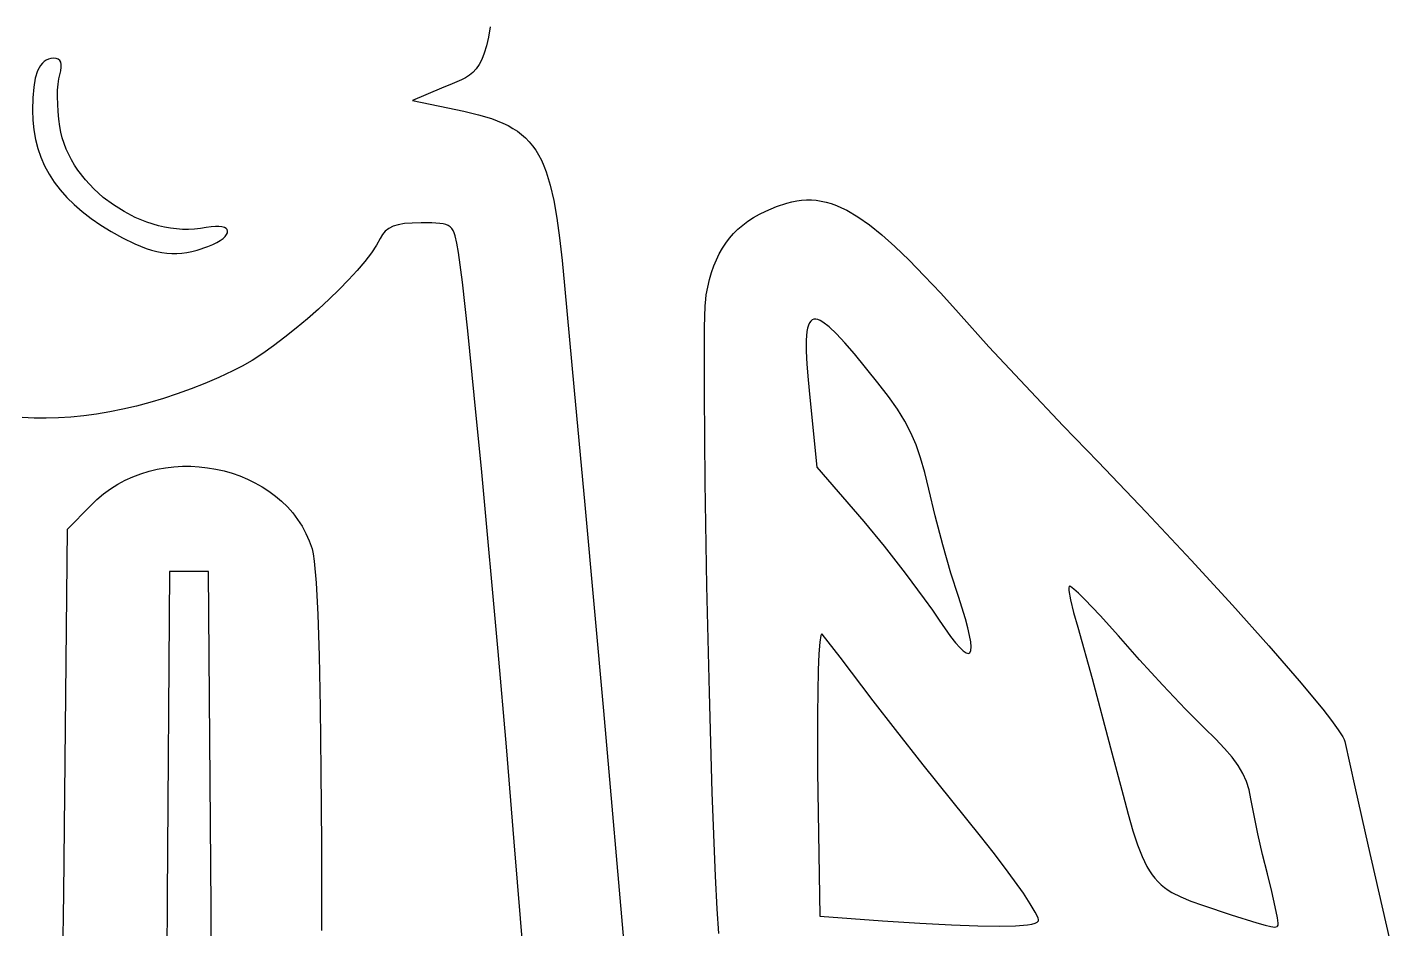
# Model space of a CAD drawing. Extents: x 45 to 4224, y -5292 to 395.
# Drawn here: x 3494 to 4185, y -1970 to -1514 of the extents above; entities that cross this region are included whole.
import ezdxf

# ---------------------------------------------------------------- set-up
doc = ezdxf.new("R2010")
doc.units = 0

msp = doc.modelspace()

# ---------------------------------------------------------------- linework, layer by layer
at = {"layer": 'Layer 1'}
for p, q in [((3728.168406, -1513.520644), (3727.26903, -1518.704613)), ((3727.26903, -1518.704613), (3726.262611, -1523.136159)), ((3725.142537, -1526.889258), (3723.902193, -1530.037889)), ((3726.262611, -1523.136159), (3725.142537, -1526.889258)), ((3499.647626, -1534.356982), (3498.936044, -1535.871131)), ((3500.442924, -1533.050377), (3499.647626, -1534.356982)), ((3501.321938, -1531.949574), (3500.442924, -1533.050377)), ((3502.284668, -1531.052827), (3501.321938, -1531.949574)), ((3503.331114, -1530.358394), (3502.284668, -1531.052827)), ((3504.461276, -1529.864529), (3503.331114, -1530.358394)), ((3505.675155, -1529.569489), (3504.461276, -1529.864529)), ((3506.97275, -1529.47153), (3505.675155, -1529.569489)), ((3508.313753, -1529.585477), (3506.97275, -1529.47153)), ((3509.366402, -1529.936618), (3508.313753, -1529.585477)), ((3510.139999, -1530.538906), (3509.366402, -1529.936618)), ((3510.643844, -1531.406295), (3510.139999, -1530.538906)), ((3510.629891, -1535.738586), (3510.879488, -1533.992182)), ((3510.88724, -1532.552736), (3510.643844, -1531.406295)), ((3510.879488, -1533.992182), (3510.88724, -1532.552736)), ((3721.034248, -1534.817661), (3719.39342, -1536.596757)), ((3722.534968, -1532.656031), (3721.034248, -1534.817661)), ((3723.902193, -1530.037889), (3722.534968, -1532.656031)), ((3497.764027, -1539.529041), (3496.926873, -1544.03806)), ((3498.936044, -1535.871131), (3497.764027, -1539.529041)), ((3509.254781, -1542.512581), (3509.626852, -1539.891817)), ((3509.626852, -1539.891817), (3510.14775, -1537.8059)), ((3510.14775, -1537.8059), (3510.629891, -1535.738586)), ((3713.56416, -1540.378624), (3708.856211, -1542.343465)), ((3715.664989, -1539.30326), (3713.56416, -1540.378624)), ((3717.605871, -1538.067297), (3715.664989, -1539.30326)), ((3719.39342, -1536.596757), (3717.605871, -1538.067297)), ((3496.926873, -1544.03806), (3496.424581, -1549.412138)), ((3508.957125, -1548.967983), (3509.031539, -1545.570525)), ((3509.254781, -1556.390768), (3508.957125, -1548.967983)), ((3509.031539, -1545.570525), (3509.254781, -1542.512581)), ((3703.42912, -1544.553645), (3688.74472, -1550.903645)), ((3708.856211, -1542.343465), (3703.42912, -1544.553645)), ((3496.424581, -1549.412138), (3496.25715, -1555.66523)), ((3496.25715, -1555.66523), (3496.42526, -1560.786809)), ((3688.74472, -1550.903645), (3706.60412, -1554.475525)), ((3706.60412, -1554.475525), (3714.850617, -1556.202356)), ((3496.42526, -1560.786809), (3496.932303, -1565.73747)), ((3509.626852, -1560.220762), (3509.254781, -1556.390768)), ((3510.14775, -1563.9996), (3509.626852, -1560.220762)), ((3714.850617, -1556.202356), (3722.216354, -1558.021041)), ((3722.216354, -1558.021041), (3728.760047, -1560.023436)), ((3728.760047, -1560.023436), (3734.540414, -1562.301394)), ((3734.540414, -1562.301394), (3737.162699, -1563.572415)), ((3496.932303, -1565.73747), (3497.782347, -1570.523027)), ((3510.69068, -1566.923002), (3510.14775, -1563.9996)), ((3511.421606, -1569.81116), (3510.69068, -1566.923002)), ((3737.162699, -1563.572415), (3739.616172, -1564.946772)), ((3739.616172, -1564.946772), (3741.908172, -1566.435948)), ((3741.908172, -1566.435948), (3744.04604, -1568.051424)), ((3744.04604, -1568.051424), (3746.037113, -1569.804682)), ((3497.782347, -1570.523027), (3498.979464, -1575.149294)), ((3498.979464, -1575.149294), (3500.527722, -1579.622083)), ((3512.333191, -1572.659059), (3511.421606, -1569.81116)), ((3513.418093, -1575.461685), (3512.333191, -1572.659059)), ((3514.668973, -1578.214024), (3513.418093, -1575.461685)), ((3746.037113, -1569.804682), (3747.888733, -1571.707205)), ((3747.888733, -1571.707205), (3749.608239, -1573.770473)), ((3749.608239, -1573.770473), (3751.20297, -1576.00597)), ((3751.20297, -1576.00597), (3752.680267, -1578.425176)), ((3500.527722, -1579.622083), (3502.43119, -1583.947208)), ((3516.078492, -1580.911061), (3514.668973, -1578.214024)), ((3517.63931, -1583.547782), (3516.078492, -1580.911061)), ((3519.344087, -1586.119173), (3517.63931, -1583.547782)), ((3752.680267, -1578.425176), (3754.047468, -1581.039574)), ((3754.047468, -1581.039574), (3755.311914, -1583.860646)), ((3502.43119, -1583.947208), (3504.693939, -1588.130482)), ((3504.693939, -1588.130482), (3507.320037, -1592.177718)), ((3523.156161, -1591.045909), (3519.344087, -1586.119173)), ((3755.311914, -1583.860646), (3756.480944, -1586.899873)), ((3756.480944, -1586.899873), (3758.562116, -1593.678721)), ((3507.320037, -1592.177718), (3510.313555, -1596.094729)), ((3510.313555, -1596.094729), (3513.678561, -1599.887329)), ((3527.455995, -1595.651153), (3523.156161, -1591.045909)), ((3532.184872, -1599.894793), (3527.455995, -1595.651153)), ((3758.562116, -1593.678721), (3760.349701, -1601.467973)), ((3513.678561, -1599.887329), (3517.419125, -1603.56133)), ((3517.419125, -1603.56133), (3521.539317, -1607.122547)), ((3537.284075, -1603.736713), (3532.184872, -1599.894793)), ((3542.694887, -1607.136799), (3537.284075, -1603.736713)), ((3760.349701, -1601.467973), (3761.902417, -1610.359485)), ((3873.120034, -1604.527929), (3878.309258, -1602.785984)), ((3878.309258, -1602.785984), (3880.849367, -1602.143994)), ((3880.849367, -1602.143994), (3883.363605, -1601.660279)), ((3883.363605, -1601.660279), (3885.85982, -1601.339054)), ((3885.85982, -1601.339054), (3888.345861, -1601.184535)), ((3888.345861, -1601.184535), (3890.829576, -1601.200934)), ((3890.829576, -1601.200934), (3893.318813, -1601.392469)), ((3893.318813, -1601.392469), (3895.821422, -1601.763352)), ((3895.821422, -1601.763352), (3898.345249, -1602.3178)), ((3898.345249, -1602.3178), (3900.898145, -1603.060028)), ((3900.898145, -1603.060028), (3903.487956, -1603.994249)), ((3903.487956, -1603.994249), (3906.122532, -1605.124679)), ((3521.539317, -1607.122547), (3526.043206, -1610.576792)), ((3526.043206, -1610.576792), (3530.934862, -1613.929879)), ((3548.35859, -1610.054939), (3542.694887, -1607.136799)), ((3554.216467, -1612.451017), (3548.35859, -1610.054939)), ((3761.902417, -1610.359485), (3763.27898, -1620.44511)), ((3858.657818, -1611.995695), (3861.47228, -1610.17468)), ((3861.47228, -1610.17468), (3864.49487, -1608.46296)), ((3864.49487, -1608.46296), (3867.733145, -1606.852395)), ((3867.733145, -1606.852395), (3873.120034, -1604.527929)), ((3906.122532, -1605.124679), (3908.80972, -1606.455534)), ((3908.80972, -1606.455534), (3914.373329, -1609.735373)), ((3914.373329, -1609.735373), (3920.241569, -1613.867487)), ((3530.934862, -1613.929879), (3536.218353, -1617.187621)), ((3536.218353, -1617.187621), (3541.89775, -1620.35583)), ((3560.2098, -1614.28492), (3554.216467, -1612.451017)), ((3563.238914, -1614.978521), (3560.2098, -1614.28492)), ((3566.279872, -1615.516534), (3563.238914, -1614.978521)), ((3569.325337, -1615.893947), (3566.279872, -1615.516534)), ((3572.367966, -1616.105745), (3569.325337, -1615.893947)), ((3575.400422, -1616.146913), (3572.367966, -1616.105745)), ((3578.415365, -1616.012438), (3575.400422, -1616.146913)), ((3581.405454, -1615.697305), (3578.415365, -1616.012438)), ((3584.36335, -1615.1965), (3581.405454, -1615.697305)), ((3586.813979, -1614.788971), (3584.36335, -1615.1965)), ((3588.955324, -1614.596544), (3586.813979, -1614.788971)), ((3590.785058, -1614.601778), (3588.955324, -1614.596544)), ((3592.300857, -1614.787233), (3590.785058, -1614.601778)), ((3593.500395, -1615.135467), (3592.300857, -1614.787233)), ((3594.381348, -1615.629041), (3593.500395, -1615.135467)), ((3594.941389, -1616.250514), (3594.381348, -1615.629041)), ((3594.672794, -1618.707918), (3595.089437, -1617.807393)), ((3595.178194, -1616.982445), (3594.941389, -1616.250514)), ((3595.089437, -1617.807393), (3595.178194, -1616.982445)), ((3675.026679, -1617.001058), (3673.619019, -1618.702504)), ((3676.769205, -1615.625173), (3675.026679, -1617.001058)), ((3678.92101, -1614.551595), (3676.769205, -1615.625173)), ((3681.556509, -1613.757069), (3678.92101, -1614.551595)), ((3684.750116, -1613.218342), (3681.556509, -1613.757069)), ((3688.576245, -1612.912159), (3684.750116, -1613.218342)), ((3693.10931, -1612.815265), (3688.576245, -1612.912159)), ((3698.502006, -1612.860995), (3693.10931, -1612.815265)), ((3702.615709, -1613.106709), (3698.502006, -1612.860995)), ((3704.258341, -1613.355429), (3702.615709, -1613.106709)), ((3705.659709, -1613.715188), (3704.258341, -1613.355429)), ((3706.845974, -1614.206334), (3705.659709, -1613.715188)), ((3707.843296, -1614.849215), (3706.845974, -1614.206334)), ((3708.677838, -1615.664179), (3707.843296, -1614.849215)), ((3709.37576, -1616.671574), (3708.677838, -1615.664179)), ((3709.963224, -1617.891747), (3709.37576, -1616.671574)), ((3710.466391, -1619.345046), (3709.963224, -1617.891747)), ((3851.38762, -1618.195898), (3853.623046, -1615.998165)), ((3853.623046, -1615.998165), (3856.043925, -1613.934143)), ((3856.043925, -1613.934143), (3858.657818, -1611.995695)), ((3920.241569, -1613.867487), (3926.477228, -1618.885594)), ((3541.89775, -1620.35583), (3548.151631, -1623.408357)), ((3548.151631, -1623.408357), (3553.903216, -1625.72605)), ((3579.6846, -1626.617481), (3585.15715, -1624.72146)), ((3585.1571, -1624.7215), (3587.589893, -1623.733769)), ((3585.15715, -1624.72146), (3585.1571, -1624.7215)), ((3587.589893, -1623.733769), (3589.680849, -1622.716971)), ((3589.680849, -1622.716971), (3591.432291, -1621.688546)), ((3591.432291, -1621.688546), (3592.846546, -1620.665935)), ((3592.846546, -1620.665935), (3593.925939, -1619.666579)), ((3593.925939, -1619.666579), (3594.672794, -1618.707918)), ((3670.587429, -1624.196253), (3667.963558, -1628.078668)), ((3672.47181, -1620.752765), (3670.587429, -1624.196253)), ((3673.619019, -1618.702504), (3672.47181, -1620.752765)), ((3711.324477, -1623.032416), (3710.466391, -1619.345046)), ((3712.15931, -1627.896465), (3711.324477, -1623.032416)), ((3763.27898, -1620.44511), (3764.538109, -1631.816706)), ((3845.718492, -1625.672761), (3847.442901, -1623.025058)), ((3847.442901, -1623.025058), (3849.330091, -1620.535483)), ((3849.330091, -1620.535483), (3851.38762, -1618.195898)), ((3926.477228, -1618.885594), (3933.143092, -1624.823414)), ((3933.143092, -1624.823414), (3940.301949, -1631.714664)), ((3553.903216, -1625.72605), (3556.631343, -1626.612239)), ((3556.631343, -1626.612239), (3559.28273, -1627.318207)), ((3559.28273, -1627.318207), (3561.873656, -1627.845116)), ((3561.873656, -1627.845116), (3564.4204, -1628.194129)), ((3564.4204, -1628.194129), (3566.939239, -1628.366408)), ((3566.939239, -1628.366408), (3569.446451, -1628.363115)), ((3569.446451, -1628.363115), (3571.958315, -1628.185414)), ((3571.958315, -1628.185414), (3574.491109, -1627.834466)), ((3574.491109, -1627.834466), (3577.061112, -1627.311434)), ((3577.061112, -1627.311434), (3579.6846, -1626.617481)), ((3667.963558, -1628.078668), (3664.679262, -1632.327342)), ((3714.086307, -1642.820365), (3712.15931, -1627.896465)), ((3764.538109, -1631.816706), (3765.73852, -1644.566125)), ((3841.446374, -1634.64604), (3842.727786, -1631.475114)), ((3842.727786, -1631.475114), (3844.149307, -1628.486734)), ((3844.149307, -1628.486734), (3845.718492, -1625.672761)), ((3940.301949, -1631.714664), (3948.016585, -1639.593065)), ((3660.813607, -1636.869604), (3656.445656, -1641.632784)), ((3664.679262, -1632.327342), (3660.813607, -1636.869604)), ((3839.273641, -1641.56809), (3840.297511, -1638.007653)), ((3840.297511, -1638.007653), (3841.446374, -1634.64604)), ((3656.445656, -1641.632784), (3651.654476, -1646.544211)), ((3716.785352, -1667.441356), (3714.086307, -1642.820365)), ((3765.73852, -1644.566125), (3770.749075, -1697.747375)), ((3837.570645, -1649.317995), (3838.367205, -1645.335491)), ((3838.367205, -1645.335491), (3839.273641, -1641.56809)), ((3948.016585, -1639.593065), (3956.349788, -1648.492336)), ((3646.519131, -1651.531216), (3641.118685, -1656.521128)), ((3651.654476, -1646.544211), (3646.519131, -1651.531216)), ((3837.070772, -1655.03036), (3837.297127, -1651.522074)), ((3837.297127, -1651.522074), (3837.570645, -1649.317995)), ((3956.349788, -1648.492336), (3965.364345, -1658.446195)), ((3641.118685, -1656.521128), (3635.532204, -1661.441277)), ((3836.752866, -1665.641837), (3837.070772, -1655.03036)), ((3965.364345, -1658.446195), (3980.755654, -1675.53044)), ((3629.838753, -1666.218993), (3624.117397, -1670.781605)), ((3635.532204, -1661.441277), (3629.838753, -1666.218993)), ((3836.603553, -1680.517002), (3836.752866, -1665.641837)), ((3888.895823, -1666.170117), (3888.577021, -1667.920967)), ((3889.313601, -1664.704206), (3888.895823, -1666.170117)), ((3889.834279, -1663.522288), (3889.313601, -1664.704206)), ((3890.461783, -1662.62342), (3889.834279, -1663.522288)), ((3891.200036, -1662.006657), (3890.461783, -1662.62342)), ((3892.052963, -1661.671054), (3891.200036, -1662.006657)), ((3893.024486, -1661.615666), (3892.052963, -1661.671054)), ((3894.118532, -1661.839548), (3893.024486, -1661.615666)), ((3895.339024, -1662.341757), (3894.118532, -1661.839548)), ((3896.689885, -1663.121347), (3895.339024, -1662.341757)), ((3899.798416, -1665.508892), (3896.689885, -1663.121347)), ((3903.475517, -1668.994625), (3899.798416, -1665.508892)), ((3624.117397, -1670.781605), (3618.447201, -1675.056445)), ((3720.098317, -1700.108369), (3716.785352, -1667.441356)), ((3888.220652, -1672.281263), (3888.213098, -1677.792649)), ((3888.577021, -1667.920967), (3888.220652, -1672.281263)), ((3907.752583, -1673.570991), (3903.475517, -1668.994625)), ((3612.907229, -1678.970841), (3607.576546, -1682.452123)), ((3618.447201, -1675.056445), (3612.907229, -1678.970841)), ((3888.213098, -1677.792649), (3888.522967, -1684.462684)), ((3912.661006, -1679.23043), (3907.752583, -1673.570991)), ((3924.4975, -1693.7683), (3912.661006, -1679.23043)), ((3980.755654, -1675.53044), (3999.197945, -1695.405183)), ((3602.534218, -1685.427621), (3597.85931, -1687.824665)), ((3607.576546, -1682.452123), (3602.534218, -1685.427621)), ((3836.609464, -1699.020428), (3836.603553, -1680.517002)), ((3888.522967, -1684.462684), (3889.118866, -1692.298925)), ((3583.688378, -1694.113327), (3576.645316, -1696.896161)), ((3590.762108, -1691.089664), (3583.688378, -1694.113327)), ((3597.85931, -1687.824665), (3590.762108, -1691.089664)), ((3889.118866, -1692.298925), (3889.9694, -1701.30893)), ((3929.935935, -1700.791887), (3924.4975, -1693.7683)), ((3569.640115, -1699.438676), (3562.67997, -1701.741379)), ((3576.645316, -1696.896161), (3569.640115, -1699.438676)), ((3723.867072, -1739.17034), (3720.098317, -1700.108369)), ((3770.749075, -1697.747375), (3776.05732, -1755.691125)), ((3837.03347, -1744.370361), (3836.609464, -1699.020428)), ((3934.444192, -1707.169008), (3929.935935, -1700.791887)), ((3999.197945, -1695.405183), (4018.384386, -1715.651981)), ((3542.141815, -1707.215712), (3535.433837, -1708.564259)), ((3548.923626, -1705.629389), (3542.141815, -1707.215712)), ((3555.772076, -1703.804781), (3548.923626, -1705.629389)), ((3562.67997, -1701.741379), (3555.772076, -1703.804781)), ((3889.9694, -1701.30893), (3893.54128, -1736.63083)), ((3938.171101, -1713.183365), (3934.444192, -1707.169008)), ((3497.139351, -1711.690732), (3491.149647, -1711.38909)), ((3503.253248, -1711.758158), (3497.139351, -1711.690732)), ((3509.484145, -1711.590861), (3503.253248, -1711.758158)), ((3515.824846, -1711.188331), (3509.484145, -1711.590861)), ((3522.268158, -1710.55006), (3515.824846, -1711.188331)), ((3528.806887, -1709.675539), (3522.268158, -1710.55006)), ((3535.433837, -1708.564259), (3528.806887, -1709.675539)), ((3941.265489, -1719.118662), (3938.171101, -1713.183365)), ((3943.876184, -1725.258602), (3941.265489, -1719.118662)), ((4018.384386, -1715.651981), (4036.008145, -1733.852395)), ((3946.152016, -1731.886886), (3943.876184, -1725.258602)), ((3948.241812, -1739.287218), (3946.152016, -1731.886886)), ((4036.008145, -1733.852395), (4060.311291, -1759.278746)), ((3543.288084, -1743.166356), (3547.215802, -1741.391222)), ((3547.215802, -1741.391222), (3551.239444, -1739.878282)), ((3551.239444, -1739.878282), (3555.343605, -1738.624338)), ((3555.343605, -1738.624338), (3559.512879, -1737.626192)), ((3559.512879, -1737.626192), (3563.73186, -1736.880647)), ((3563.73186, -1736.880647), (3567.985142, -1736.384506)), ((3567.985142, -1736.384506), (3572.257318, -1736.13457)), ((3572.257318, -1736.13457), (3576.532984, -1736.127642)), ((3576.532984, -1736.127642), (3580.796733, -1736.360526)), ((3580.796733, -1736.360526), (3585.033158, -1736.830022)), ((3585.033158, -1736.830022), (3589.226855, -1737.532935)), ((3589.226855, -1737.532935), (3593.362417, -1738.466066)), ((3593.362417, -1738.466066), (3597.424438, -1739.626218)), ((3597.424438, -1739.626218), (3601.397511, -1741.010193)), ((3601.397511, -1741.010193), (3605.266232, -1742.614794)), ((3605.266232, -1742.614794), (3609.015194, -1744.436823)), ((3732.139437, -1829.874887), (3723.867072, -1739.17034)), ((3893.54128, -1736.63083), (3917.35378, -1764.01523)), ((3950.2944, -1747.7433), (3948.241812, -1739.287218)), ((3532.234541, -1750.096891), (3535.782048, -1747.515992)), ((3535.782048, -1747.515992), (3539.471698, -1745.20688)), ((3539.471698, -1745.20688), (3543.288084, -1743.166356)), ((3609.015194, -1744.436823), (3612.628992, -1746.473084)), ((3612.628992, -1746.473084), (3616.092218, -1748.720377)), ((3616.092218, -1748.720377), (3619.389467, -1751.175507)), ((3837.917912, -1796.608233), (3837.03347, -1744.370361)), ((3953.488022, -1761.206066), (3950.2944, -1747.7433)), ((3514.11818, -1767.993035), (3525.62758, -1756.086835)), ((3525.62758, -1756.086835), (3528.844583, -1752.952772)), ((3528.844583, -1752.952772), (3532.234541, -1750.096891)), ((3619.389467, -1751.175507), (3622.505334, -1753.835275)), ((3622.505334, -1753.835275), (3625.424412, -1756.696484)), ((3776.05732, -1755.691125), (3785.551297, -1860.075422)), ((3625.424412, -1756.696484), (3628.131295, -1759.755936)), ((3628.131295, -1759.755936), (3630.610578, -1763.010434)), ((3630.610578, -1763.010434), (3632.846853, -1766.45678)), ((3957.388575, -1775.971075), (3953.488022, -1761.206066)), ((4060.311291, -1759.278746), (4083.168, -1783.672579)), ((3512.1338, -1952.540035), (3514.11818, -1767.993035)), ((3632.846853, -1766.45678), (3634.824716, -1770.091778)), ((3634.824716, -1770.091778), (3636.52876, -1773.912228)), ((3917.35378, -1764.01523), (3927.715949, -1776.628399)), ((3636.52876, -1773.912228), (3637.94358, -1777.914935)), ((3927.715949, -1776.628399), (3938.338555, -1790.208955)), ((3961.512366, -1790.215172), (3957.388575, -1775.971075)), ((3637.94358, -1777.914935), (3638.520289, -1780.491033)), ((3638.520289, -1780.491033), (3639.059791, -1784.217643)), ((4083.168, -1783.672579), (4104.062041, -1806.447889)), ((3565.71072, -1789.425), (3564.52009, -1954.128)), ((3575.6326, -1789.425), (3565.71072, -1789.425)), ((3585.55448, -1789.425), (3575.6326, -1789.425)), ((3586.7451, -1959.287), (3585.55448, -1789.425)), ((3639.059791, -1784.217643), (3640.027174, -1795.22239)), ((3938.338555, -1790.208955), (3947.993774, -1803.194199)), ((3965.3757, -1802.1152), (3961.512366, -1790.215172)), ((3640.027174, -1795.22239), (3640.845728, -1811.129163)), ((3839.155822, -1850.650637), (3837.917912, -1796.608233)), ((4021.33517, -1796.9559), (4021.164638, -1797.647333)), ((4021.164638, -1797.647333), (4021.235952, -1799.064305)), ((4021.602877, -1796.879164), (4021.33517, -1796.9559)), ((4022.100223, -1797.08613), (4021.602877, -1796.879164)), ((4023.734995, -1798.295356), (4022.100223, -1797.08613)), ((3947.993774, -1803.194199), (3952.074918, -1808.975235)), ((3965.37566, -1802.11523), (3965.3757, -1802.1152)), ((3968.856073, -1813.386613), (3965.37566, -1802.11523)), ((4021.235952, -1799.064305), (4022.029703, -1803.702794)), ((4022.029703, -1803.702794), (4023.567592, -1810.12721)), ((4026.141817, -1800.471961), (4023.734995, -1798.295356)), ((4029.22302, -1803.504325), (4026.141817, -1800.471961)), ((4037.017895, -1811.689856), (4029.22302, -1803.504325)), ((3640.845728, -1811.129163), (3641.515455, -1832.137948)), ((3952.074918, -1808.975235), (3955.45378, -1814.02143)), ((4023.567592, -1810.12721), (4025.70079, -1817.5934)), ((4046.33827, -1821.959), (4037.017895, -1811.689856)), ((4104.062041, -1806.447889), (4122.477182, -1827.01867)), ((3955.45378, -1814.02143), (3961.349545, -1822.413954)), ((3970.082938, -1817.985454), (3968.856073, -1813.386613)), ((3970.969125, -1821.890735), (3970.082938, -1817.985454)), ((4025.70079, -1817.5934), (4032.993365, -1843.5391)), ((3895.05416, -1825.264246), (3894.589072, -1831.17629)), ((3895.630869, -1821.854375), (3895.05416, -1825.264246)), ((3895.961082, -1821.156065), (3895.630869, -1821.854375)), ((3896.136653, -1821.07052), (3895.961082, -1821.156065)), ((3896.3192, -1821.16527), (3896.136653, -1821.07052)), ((3905.348138, -1832.823495), (3896.3192, -1821.16527)), ((3961.349545, -1822.413954), (3963.806179, -1825.54022)), ((3963.806179, -1825.54022), (3965.933764, -1827.955482)), ((3971.515797, -1825.100711), (3970.969125, -1821.890735)), ((3971.724117, -1827.613638), (3971.515797, -1825.100711)), ((4056.954626, -1834.131933), (4046.33827, -1821.959)), ((3641.515455, -1832.137948), (3642.036353, -1858.448731)), ((3736.326787, -1878.21533), (3732.139437, -1829.874887)), ((3894.589072, -1831.17629), (3894.235606, -1839.371915)), ((3965.933764, -1827.955482), (3967.731137, -1829.661482)), ((3967.731137, -1829.661482), (3969.197134, -1830.659967)), ((3969.197134, -1830.659967), (3970.330594, -1830.952681)), ((3970.330594, -1830.952681), (3970.772258, -1830.834919)), ((3970.772258, -1830.834919), (3971.130353, -1830.541367)), ((3971.130353, -1830.541367), (3971.595248, -1829.427772)), ((3971.595248, -1829.427772), (3971.724117, -1827.613638)), ((4122.477182, -1827.01867), (4137.897195, -1844.798916)), ((3894.235606, -1839.371915), (3893.863537, -1861.739537)), ((3922.1161, -1854.89967), (3905.348138, -1832.823495)), ((4068.761645, -1847.011787), (4056.954626, -1834.131933)), ((4032.993365, -1843.5391), (4042.36959, -1878.7122)), ((4137.897195, -1844.798916), (4149.805847, -1859.202623)), ((3840.640227, -1901.414168), (3839.155822, -1850.650637)), ((4080.271026, -1859.073073), (4068.761645, -1847.011787)), ((3642.036353, -1858.448731), (3642.408424, -1890.261499)), ((3785.551297, -1860.075422), (3796.645182, -1986.5235)), ((3933.346416, -1869.478647), (3922.1161, -1854.89967)), ((4089.99447, -1868.7903), (4080.271026, -1859.073073)), ((4149.805847, -1859.202623), (4154.28209, -1864.955147)), ((3893.863537, -1861.739537), (3893.93795, -1890.61837)), ((4154.28209, -1864.955147), (4157.686907, -1869.643784)), ((3947.367275, -1887.294632), (3933.346416, -1869.478647)), ((4095.477074, -1874.150455), (4089.99447, -1868.7903)), ((4157.686907, -1869.643784), (4159.955768, -1873.195284)), ((4159.955768, -1873.195284), (4160.64405, -1874.521716)), ((3740.33741, -1926.346465), (3736.326787, -1878.21533)), ((4042.36959, -1878.7122), (4048.642073, -1902.724689)), ((4100.071361, -1879.003662), (4095.477074, -1874.150455)), ((4103.856397, -1883.475495), (4100.071361, -1879.003662)), ((4160.64405, -1874.521716), (4161.024145, -1875.536395)), ((4161.024145, -1875.536395), (4166.034689, -1898.424933)), ((3976.488, -1923.55907), (3947.367275, -1887.294632)), ((4106.911245, -1887.691525), (4103.856397, -1883.475495)), ((4109.314972, -1891.777327), (4106.911245, -1887.691525)), ((3642.408424, -1890.261499), (3642.631666, -1927.776238)), ((3893.93795, -1890.61837), (3895.12858, -1964.04027)), ((4111.146641, -1895.858475), (4109.314972, -1891.777327)), ((3842.264158, -1943.815423), (3840.640227, -1901.414168)), ((4112.485319, -1900.060541), (4111.146641, -1895.858475)), ((4113.41007, -1904.5091), (4112.485319, -1900.060541)), ((4166.034689, -1898.424933), (4172.83117, -1928.56882)), ((4048.642073, -1902.724689), (4051.274856, -1912.406076)), ((4116.981948, -1922.219637), (4113.41007, -1904.5091)), ((4051.274856, -1912.406076), (4053.705326, -1920.718942)), ((4053.705326, -1920.718942), (4056.033476, -1927.799326)), ((4119.325992, -1932.69343), (4116.981948, -1922.219637)), ((3642.631666, -1927.776238), (3642.70608, -1971.192935)), ((3756.21241, -2118.830465), (3740.33741, -1926.346465)), ((3982.812418, -1931.58648), (3976.488, -1923.55907)), ((4056.033476, -1927.799326), (4058.359301, -1933.783265)), ((4172.83117, -1928.56882), (4185.233545, -1983.089395)), ((3988.611284, -1939.186012), (3982.812418, -1931.58648)), ((4058.359301, -1933.783265), (4060.782795, -1938.806798)), ((4121.74445, -1942.6091), (4119.325992, -1932.69343)), ((3993.768326, -1946.190234), (3988.611284, -1939.186012)), ((4060.782795, -1938.806798), (4062.062416, -1941.000924)), ((4062.062416, -1941.000924), (4063.403953, -1943.005962)), ((4063.403953, -1943.005962), (4064.819903, -1944.838919)), ((4123.952067, -1951.538772), (4121.74445, -1942.6091)), ((3843.095018, -1960.291632), (3842.264158, -1943.815423)), ((3998.167274, -1952.431715), (3993.768326, -1946.190234)), ((4064.819903, -1944.838919), (4066.322767, -1946.516797)), ((4066.322767, -1946.516797), (4067.925044, -1948.056602)), ((4067.925044, -1948.056602), (4069.639234, -1949.47534)), ((4069.639234, -1949.47534), (4071.477834, -1950.790013)), ((3510.14942, -2137.087035), (3512.1338, -1952.540035)), ((3564.52009, -1954.128), (3564.371262, -2018.446508)), ((4001.691856, -1957.743021), (3998.167274, -1952.431715)), ((4071.477834, -1950.790013), (4073.453346, -1952.017628)), ((4073.453346, -1952.017628), (4077.865098, -1954.279702)), ((4077.865098, -1954.279702), (4082.974484, -1956.397597)), ((4082.974484, -1956.397597), (4088.881499, -1958.507353)), ((4125.7132, -1959.277826), (4123.952067, -1951.538772)), ((3586.74505, -1959.28738), (3586.7451, -1959.287)), ((3587.5388, -2128.75338), (3586.74505, -1959.28738)), ((3843.920645, -1972.770995), (3843.095018, -1960.291632)), ((4004.225802, -1961.956721), (4001.691856, -1957.743021)), ((4005.65284, -1964.905381), (4004.225802, -1961.956721)), ((4088.881499, -1958.507353), (4103.48839, -1963.2466)), ((4103.48839, -1963.2466), (4116.417823, -1967.388984)), ((4126.87902, -1964.933292), (4125.7132, -1959.277826)), ((3895.12858, -1964.04027), (3926.87858, -1966.42152)), ((3926.87858, -1966.42152), (3945.687507, -1967.593543)), ((3945.687507, -1967.593543), (3961.710555, -1968.430702)), ((3961.710555, -1968.430702), (3975.063996, -1968.932998)), ((3975.063996, -1968.932998), (3985.864105, -1969.10043)), ((3985.864105, -1969.10043), (3994.227154, -1968.932998)), ((3994.227154, -1968.932998), (4000.269418, -1968.430702)), ((4000.269418, -1968.430702), (4002.45659, -1968.053981)), ((4002.45659, -1968.053981), (4004.107168, -1967.593543)), ((4004.107168, -1967.593543), (4005.235687, -1967.04939)), ((4005.235687, -1967.04939), (4005.85668, -1966.42152)), ((4005.914934, -1965.852999), (4005.65284, -1964.905381)), ((4005.85668, -1966.42152), (4005.8567, -1966.42157)), ((4005.8567, -1966.42157), (4005.914934, -1965.852999)), ((4116.417823, -1967.388984), (4120.615241, -1968.604414)), ((4120.615241, -1968.604414), (4123.580178, -1969.298946)), ((4123.580178, -1969.298946), (4125.521922, -1969.509787)), ((4125.521922, -1969.509787), (4126.649763, -1969.274143)), ((4126.649763, -1969.274143), (4126.973873, -1969.000517)), ((4127.3007, -1967.6122), (4126.87902, -1964.933292)), ((4126.973873, -1969.000517), (4127.17299, -1968.629222)), ((4127.17299, -1968.629222), (4127.30089, -1967.61223)), ((4127.30089, -1967.61223), (4127.3007, -1967.6122))]:
    msp.add_line(p, q, dxfattribs=at)

doc.saveas('drawing.dxf')
